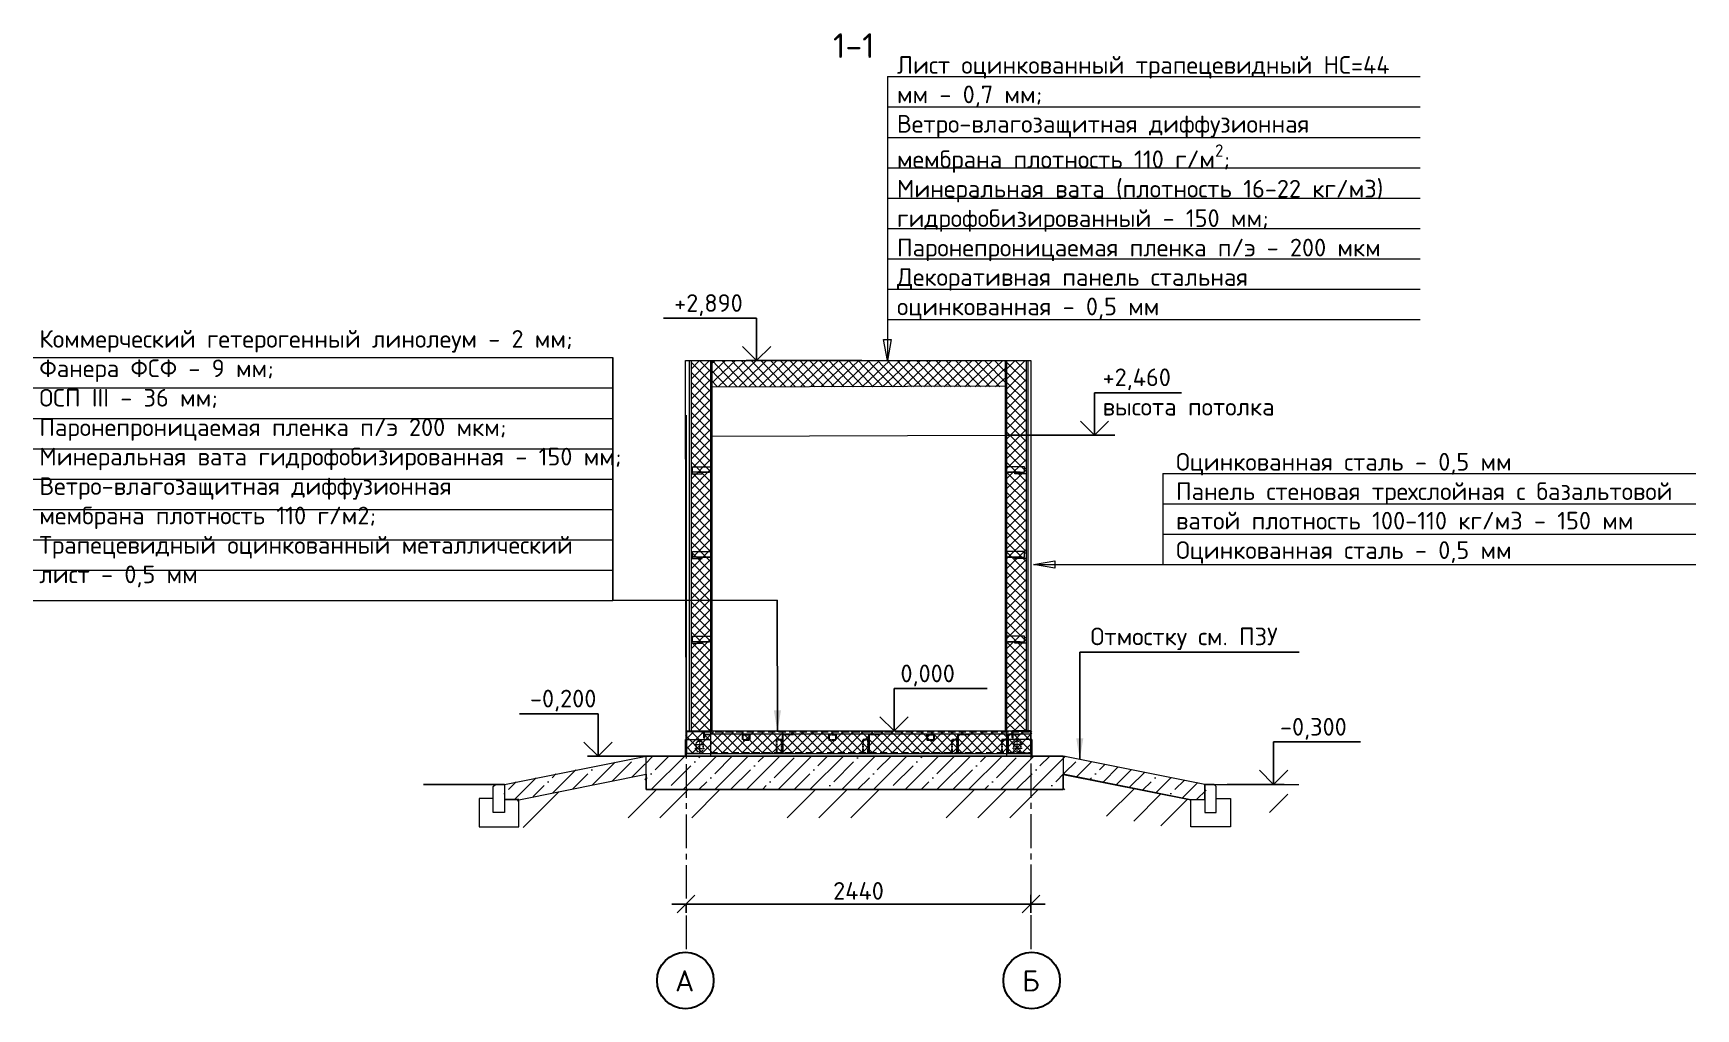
# Model space of a CAD drawing. Header units: millimetres. Extents: x 3795014 to 4300160, y 3869364 to 4016788.
# Drawn here: x 4040429 to 4063951, y 3985092 to 3998903 of the extents above; entities that cross this region are included whole.
import ezdxf
from ezdxf.enums import TextEntityAlignment as Align

# ---------------------------------------------------------------- set-up
doc = ezdxf.new("R2010")
doc.units = ezdxf.units.MM
for name, pattern in [('ACAD_ISO10W100', [18, 12, -3, 0, -3]), ('DASHED', [0.75, 0.5, -0.25]), ('HIDDEN', [0.375, 0.25, -0.125]), ('осевая2', [28.575, 19.05, -3.175, 3.175, -3.175])]:
    doc.linetypes.add(name, pattern=pattern)
doc.layers.get('Defpoints').update_dxf_attribs({"color": 3})
doc.layers.add('1', color=7, linetype='Continuous')
doc.layers.add('1Оси', color=7, linetype='Continuous')
for name, color, linetype, lineweight in [('выноска', 7, 'Continuous', 18), ('двери', 7, 'Continuous', 25), ('Дополнительная', 7, 'Continuous', 18), ('оси', 7, 'осевая2', 13), ('Ось2', 7, 'ACAD_ISO10W100', 25), ('отметки', 7, 'Continuous', 18), ('пунктир', 7, 'HIDDEN', 25), ('размеры', 7, 'Continuous', 18), ('СЛОЙ2', 7, 'Continuous', 20), ('текст', 7, 'Continuous', 20), ('тонкая', 7, 'Continuous', 20), ('штриховка', 7, 'Continuous', 9)]:
    doc.layers.add(name, color=color, linetype=linetype, lineweight=lineweight)
doc.styles.add('ГОСТ 2.304', font='isocpeur.ttf')
doc.dimstyles.new('СПДС', dxfattribs={"dimscale": 50, "dimtxt": 2.5, "dimasz": 2.5, "dimexe": 1.25, "dimexo": 0.625, "dimtad": 1, "dimdec": 0, "dimrnd": 0.001, "dimtxsty": 'ГОСТ 2.304', "dimblk": 'OBLIQUE', "dimcen": 2.5, "dimdle": 2, "dimadec": 0, "dimazin": 2, "dimtfac": 0.75, "dimtdec": 0, "dimtmove": 1, "dimatfit": 3, "dimfxl": 1, "dimtolj": 1, "dimarcsym": 1})

# ---------------------------------------------------------------- blocks, each defined once
blk = doc.blocks.new('_Oblique')
at = {"color": 0, "linetype": 'ByBlock', "lineweight": -2}
blk.add_line((-0.5, -0.5), (0.5, 0.5), dxfattribs=at)
blk = doc.blocks.new('*D3')
at = {"layer": 'Defpoints', "color": 0, "lineweight": 20, "transparency": 16777216}
for p in [(4049665, 3986621), (4054545, 3986770), (4054545, 3986573)]:
    blk.add_point(p, dxfattribs=at)
at = {"layer": 'размеры', "color": 0, "lineweight": -2, "transparency": 16777216}
for p, q in [((4049465, 3986573), (4054745, 3986573)), ((4049665, 3986559), (4049665, 3986448)), ((4054545, 3986707), (4054545, 3986448))]:
    blk.add_line(p, q, dxfattribs=at)
at = {"layer": 'размеры', "color": 0, "lineweight": -2, "transparency": 16777216, "xscale": 250, "yscale": 250, "zscale": 250, "rotation": 180}
blk.add_blockref('_Oblique', (4049665, 3986573), dxfattribs=at)
at = {"layer": 'размеры', "color": 0, "lineweight": -2, "transparency": 16777216, "xscale": 250, "yscale": 250, "zscale": 250}
blk.add_blockref('_Oblique', (4054545, 3986573), dxfattribs=at)
at = {"layer": 'размеры', "color": 0, "transparency": 16777216, "insert": (4052105, 3986761), "char_height": 250, "attachment_point": 5, "style": 'ГОСТ 2.304'}
blk.add_mtext('\\A1;2440', dxfattribs=at)

msp = doc.modelspace()

# ---------------------------------------------------------------- hatches: boundary and pattern name
at = {"layer": '1', "lineweight": 20, "ltscale": 100}
h = msp.add_hatch(dxfattribs=at)
h.set_pattern_fill('ANSI35', color=256, scale=50, angle=180)
h.set_pattern_definition([(225, (4051641.52, 3988418.93), (224.506, -224.506), []), (225, (4051417.02, 3988418.93), (224.506, -224.506), [396.875, -79.375, 0, -79.375])])
h.paths.add_polyline_path([(4055020.1, 3988668.8), (4049084.9, 3988668.6), (4049084.1, 3988411), (4049084.1, 3988195.7), (4055022.7, 3988195.9), (4055020.9, 3988406.9)])
h.paths.add_polyline_path([(4055020.1, 3988668.8), (4055020.9, 3988411.1), (4056824.1, 3988051.6), (4056824.1, 3988054.2), (4057024.1, 3988054.2), (4057024.1, 3988269.2)])
h.paths.add_polyline_path([(4047080.1, 3988054.2), (4047280.1, 3988054.2), (4047280.1, 3988051.2), (4049084.1, 3988411), (4049084.1, 3988668.5), (4047080.9, 3988269)])
at = {"layer": 'штриховка', "ltscale": 35}
h = msp.add_hatch(dxfattribs=at)
h.set_pattern_fill('ANSI37', color=256, scale=800, style=0)
h.set_pattern_definition([(135, (4024824.15, 3984651.61), (70.71068, 70.71068), []), (45, (4024824.15, 3984651.61), (70.71068, -70.71068), [])])
h.paths.add_polyline_path([(4050011.1, 3994268.8), (4050011.1, 3989024.8), (4049735.1, 3989024.8), (4049735.1, 3994268.8)])
h = msp.add_hatch(dxfattribs=at)
h.set_pattern_fill('ANSI37', color=256, scale=800, angle=268.44374, style=0)
h.set_pattern_definition([(43.44374, (4046079.54, 4019820.79), (68.7642, -72.605), []), (313.44374, (4046079.54, 4019820.79), (-72.605, -68.7642), [])])
h.paths.add_polyline_path([(4054197.1, 3993896.5), (4050013.1, 3993896.5), (4050013.1, 3994268.8), (4054197.1, 3994268.8)])
h = msp.add_hatch(dxfattribs=at)
h.set_pattern_fill('ANSI37', color=256, scale=800, style=0)
h.set_pattern_definition([(135, (4029288.15, 3984651.61), (70.71068, 70.71068), []), (45, (4029288.15, 3984651.61), (70.71068, -70.71068), [])])
h.paths.add_polyline_path([(4054475.1, 3994268.8), (4054475.1, 3989024.8), (4054189.3, 3989024.8), (4054199.1, 3994268.8)])
h = msp.add_hatch(dxfattribs=at)
h.set_pattern_fill('ANSI37', color=256, scale=800, angle=90, style=0)
h.set_pattern_definition([(225, (4059654.25, 3963827.88), (-70.71068, 70.71068), []), (135, (4059654.25, 3963827.88), (70.71068, 70.71068), [])])
edge = h.paths.add_edge_path()
edge.add_line((4054555.1, 3988712.8), (4049655.1, 3988712.8))
edge.add_line((4049655.1, 3988712.8), (4049655.1, 3989014.8))
edge.add_line((4049655.1, 3989014.8), (4054555.1, 3989015.8))
edge.add_line((4054555.1, 3989015.8), (4054555.1, 3988713.8))
at = {"layer": 'штриховка', "ltscale": 0.083333}
h = msp.add_hatch(dxfattribs=at)
h.set_pattern_fill('GROUNDBORDER', color=256, scale=100, style=0, pattern_type=2)
h.set_pattern_definition([(45, (-2808284.2, 4321665.3), (-1124.9998, 1124.9998), []), (45, (-2807834.2, 4321665.3), (-1124.9998, 1124.9998), []), (45, (-2809634.2, 4321665.3), (-1124.9998, 1124.9998), [])])
h.paths.add_polyline_path([(4047280.1, 3987669.2), (4046990.6, 3987669.2), (4047038.1, 3987595.4), (4048683.3, 3987923.5), (4048683.3, 3987795.9), (4055022.3, 3987795.9), (4055022.3, 3987920.5), (4056878.7, 3987596), (4057041.6, 3987869.2), (4058178, 3987869.2), (4058178, 3988269.2), (4057024.1, 3988269.2), (4056877.1, 3988041), (4055020.8, 3988407.1), (4055020.8, 3988195.9), (4049083.3, 3988195.9), (4049083.3, 3988411.1), (4047280.1, 3988051.6)])

# ---------------------------------------------------------------- linework, layer by layer
at = {"layer": '1Оси', "linetype": 'Continuous', "lineweight": 30}
for centre in [(4049655.1, 3985491.9), (4054555.1, 3985491.9)]:
    msp.add_circle(centre, 400, dxfattribs=at)
at = {"layer": 'выноска', "linetype": 'Continuous', "lineweight": 20, "ltscale": 100}
for p, q in [((4052513.5, 3998289.2), (4052513.5, 3994268.8)), ((4052513.5, 3998289.2), (4060054.1, 3998289.2)), ((4052513.5, 3997859.2), (4060054.1, 3997859.2)), ((4052513.5, 3997429.2), (4060054.1, 3997429.2)), ((4052513.5, 3996999.2), (4060054.1, 3996999.2)), ((4052513.5, 3996569.2), (4060054.1, 3996569.2)), ((4052513.5, 3996139.2), (4060054.1, 3996139.2)), ((4052513.5, 3995709.2), (4060054.1, 3995709.2)), ((4052513.5, 3995279.2), (4060054.1, 3995279.2)), ((4052513.5, 3994849.2), (4060054.1, 3994849.2)), ((4040428.8, 3994311), (4048628.8, 3994311)), ((4040428.8, 3993881), (4048628.8, 3993881)), ((4040428.8, 3993451), (4048628.8, 3993451)), ((4040428.8, 3993021), (4048628.8, 3993021)), ((4056411, 3992671.1), (4056411, 3991381.1)), ((4056411, 3992671.1), (4063951, 3992671.1)), ((4040428.8, 3992591), (4048628.8, 3992591)), ((4056411, 3992241.1), (4063951, 3992241.1)), ((4040428.8, 3992161), (4048628.8, 3992161)), ((4040428.8, 3991731), (4048628.8, 3991731)), ((4056411, 3991811.1), (4063951, 3991811.1)), ((4040428.8, 3991301), (4048628.8, 3991301)), ((4054581.9, 3991381.1), (4056411, 3991381.1)), ((4056411, 3991381.1), (4063951, 3991381.1)), ((4040428.8, 3990871), (4048628.8, 3990871))]:
    msp.add_line(p, q, dxfattribs=at)
at = {"layer": 'выноска', "linetype": 'Continuous', "lineweight": 25, "ltscale": 0.083333}
for p, q in [((4050958.5, 3989014.8), (4050953.1, 3990877.8)), ((4055236.8, 3990138.8), (4058340.5, 3990138.8)), ((4055236.8, 3990138.8), (4055236.8, 3988622))]:
    msp.add_line(p, q, dxfattribs=at)
at = {"layer": 'выноска', "linetype": 'Continuous', "lineweight": 20, "ltscale": 100}
for points in [[(4052566.4, 3994568.8), (4052513.5, 3994268.8), (4052460.6, 3994568.8)], [(4054881.9, 3991328.2), (4054581.9, 3991381.1), (4054881.9, 3991434)]]:
    msp.add_lwpolyline(points, close=True, dxfattribs=at)
at = {"layer": 'выноска', "linetype": 'Continuous', "lineweight": 25, "ltscale": 0.083333}
msp.add_lwpolyline([(4048628.8, 3994311), (4048628.8, 3990871), (4050953.1, 3990877.8)], dxfattribs=at)
for points in [[(4050958.5, 3989014.8), (4050907.3, 3989315.1), (4051007.9, 3989315.4)], [(4055236.8, 3988622), (4055185.6, 3988922.3), (4055286.2, 3988922.6)]]:
    msp.add_solid(points, dxfattribs=at)
at = {"layer": 'двери', "linetype": 'Continuous', "lineweight": 20}
msp.add_lwpolyline([(4049665.1, 3988668.8), (4049655.1, 3994268.8), (4054545.1, 3994268.8), (4054545.1, 3988672.5), (4049665.1, 3988668.8)], dxfattribs=at)
at = {"layer": 'Дополнительная'}
for p, q in [((4047098.1, 3988269.2), (4049102.1, 3988668.8)), ((4055002.8, 3988668.6), (4049102.1, 3988668.8)), ((4057006.1, 3988269.2), (4055002.1, 3988668.8)), ((4057006.1, 3988269.2), (4055002.1, 3988668.8)), ((4047098.1, 3988269.2), (4045949.9, 3988269.2)), ((4047298.1, 3988051.6), (4049101.3, 3988411.1)), ((4056806.1, 3988051.6), (4055002.9, 3988411.1)), ((4057006.1, 3988269.2), (4058154.3, 3988269.2))]:
    msp.add_line(p, q, dxfattribs=at)
at = {"layer": 'Дополнительная', "linetype": 'Continuous', "ltscale": 0.083333}
msp.add_lwpolyline([(4049101.3, 3988668.8), (4055002.8, 3988668.8), (4055002.8, 3988195.9), (4049101.3, 3988195.9)], close=True, dxfattribs=at)
at = {"layer": 'оси', "ltscale": 25}
for p, q in [((4049665.1, 3989984.9), (4049665.1, 3985884.9)), ((4054545.1, 3989990.9), (4054545.1, 3985890.9)), ((4054545.1, 3989984.9), (4054545.1, 3985884.9))]:
    msp.add_line(p, q, dxfattribs=at)
at = {"layer": 'Ось2', "linetype": 'ACAD_ISO10W100', "lineweight": 20}
for p, q in [((4049858.1, 3988706.5), (4049858.1, 3988904)), ((4054352.1, 3988706.5), (4054352.1, 3988904)), ((4049784.1, 3988833.8), (4049926.5, 3988833.8)), ((4049787.9, 3988776.8), (4049929.4, 3988776.8)), ((4054422.2, 3988776.8), (4054280.8, 3988776.8)), ((4054426, 3988833.8), (4054283.6, 3988833.8))]:
    msp.add_line(p, q, dxfattribs=at)
at = {"layer": 'отметки', "linetype": 'Continuous', "lineweight": 25, "ltscale": 50}
for p, q in [((4050663.7, 3994868.8), (4049347, 3994868.8)), ((4050663.7, 3994268.8), (4050663.7, 3994868.8)), ((4052152.4, 3994268.8), (4050513.7, 3994268.8)), ((4055443.9, 3993211.8), (4055443.9, 3993811.8)), ((4055443.9, 3993811.8), (4056673.1, 3993811.8)), ((4052608.2, 3989024.8), (4052608.2, 3989624.8)), ((4052608.2, 3989624.8), (4053925, 3989624.8)), ((4048419.4, 3989268.8), (4047306.4, 3989268.8)), ((4048419.4, 3988668.8), (4048419.4, 3989268.8)), ((4049254.3, 3988668.8), (4048269.4, 3988668.8)), ((4057978, 3988269.2), (4057978, 3988869.2)), ((4057978, 3988869.2), (4059207.2, 3988869.2)), ((4057322, 3988269.2), (4058128, 3988269.2))]:
    msp.add_line(p, q, dxfattribs=at)
for points in [[(4050463.7, 3994468.8), (4050663.7, 3994268.8), (4050863.7, 3994468.8)], [(4055243.9, 3993411.8), (4055443.9, 3993211.8), (4055643.9, 3993411.8)], [(4055730.4, 3993211.8), (4054179.1, 3993211.8)], [(4052408.2, 3989224.8), (4052608.2, 3989024.8), (4052808.2, 3989224.8)], [(4048219.4, 3988868.8), (4048419.4, 3988668.8), (4048619.4, 3988868.8)], [(4057778, 3988469.2), (4057978, 3988269.2), (4058178, 3988469.2)]]:
    msp.add_lwpolyline(points, dxfattribs=at)
at = {"layer": 'пунктир', "ltscale": 400}
for p, q in [((4049925.1, 3989014.8), (4054545.1, 3989014.8)), ((4050011.1, 3988714.8), (4054545.1, 3988714.8))]:
    msp.add_line(p, q, dxfattribs=at)
at = {"layer": 'пунктир', "linetype": 'DASHED', "lineweight": 30, "ltscale": 0.2}
for p, q in [((4050463.1, 3988980.8), (4050463.1, 3988900.8)), ((4050463.1, 3988980.8), (4050563.1, 3988980.8)), ((4050463.1, 3988974.8), (4050563.1, 3988974.8)), ((4050463.1, 3988900.8), (4050563.1, 3988900.8)), ((4050563.1, 3988980.8), (4050563.1, 3988900.8)), ((4050947.1, 3988904.8), (4051027.1, 3988904.8)), ((4050947.1, 3988904.8), (4050947.1, 3988704.8)), ((4051015.1, 3988904.8), (4051015.1, 3988704.8)), ((4051683.1, 3988980.8), (4051683.1, 3988900.8)), ((4051683.1, 3988980.8), (4051783.1, 3988980.8)), ((4051683.1, 3988974.8), (4051783.1, 3988974.8)), ((4051683.1, 3988900.8), (4051783.1, 3988900.8)), ((4051783.1, 3988980.8), (4051783.1, 3988900.8)), ((4052167.1, 3988904.8), (4052247.1, 3988904.8)), ((4052167.1, 3988904.8), (4052167.1, 3988704.8)), ((4052235.1, 3988904.8), (4052235.1, 3988704.8)), ((4053073.1, 3988980.8), (4053073.1, 3988900.8)), ((4053073.1, 3988980.8), (4053173.1, 3988980.8)), ((4053073.1, 3988974.8), (4053173.1, 3988974.8)), ((4053073.1, 3988900.8), (4053173.1, 3988900.8)), ((4053173.1, 3988980.8), (4053173.1, 3988900.8)), ((4053426.9, 3988904.8), (4053506.9, 3988904.8)), ((4053426.9, 3988904.8), (4053426.9, 3988704.8)), ((4053494.9, 3988904.8), (4053494.9, 3988704.8)), ((4054135.1, 3988904.8), (4054215.1, 3988904.8)), ((4054135.1, 3988904.8), (4054135.1, 3988704.8)), ((4054203.1, 3988904.8), (4054203.1, 3988704.8))]:
    msp.add_line(p, q, dxfattribs=at)
at = {"layer": 'пунктир', "ltscale": 0.05}
for p, q in [((4049807.1, 3988833.8), (4049807.1, 3988776.8)), ((4049909.1, 3988833.8), (4049909.1, 3988776.8)), ((4054301.1, 3988833.8), (4054301.1, 3988776.8)), ((4054403.1, 3988833.8), (4054403.1, 3988776.8))]:
    msp.add_line(p, q, dxfattribs=at)
for centre, start, end in [((4049858.1, 3988833.8), 0, 180), ((4049858.1, 3988776.8), 180, 0), ((4054352.1, 3988833.8), 0, 180), ((4054352.1, 3988776.8), 180, 0)]:
    msp.add_arc(centre, 51, start, end, dxfattribs=at)
at = {"layer": 'СЛОЙ2'}
for p, q in [((4049655.1, 3988668.8), (4049979.1, 3988668.8)), ((4054555.1, 3988668.8), (4054231.1, 3988668.8))]:
    msp.add_line(p, q, dxfattribs=at)
at = {"layer": 'тонкая', "linetype": 'Continuous'}
for p, q in [((4049711.1, 3994268.8), (4049711.1, 3989024.8)), ((4049735.1, 3994268.8), (4049735.1, 3989024.8)), ((4050011.1, 3994268.8), (4050011.1, 3989024.8)), ((4050031.1, 3994268.8), (4050031.1, 3989024.8)), ((4054179.1, 3994268.8), (4054179.1, 3989024.8)), ((4054199.1, 3994268.8), (4054199.1, 3989024.8)), ((4054475.1, 3994268.8), (4054475.1, 3989024.8)), ((4054499.1, 3994268.8), (4054499.1, 3989024.8)), ((4050031.1, 3993896.5), (4054179.1, 3993911.8)), ((4049665.1, 3993494.9), (4049665.1, 3988904.8)), ((4054545.1, 3993492.7), (4054545.1, 3988904.8)), ((4050031.1, 3993196.5), (4054179.1, 3993211.8)), ((4049735.1, 3992746.8), (4049735.1, 3992666.8)), ((4049755.1, 3992746.8), (4049735.1, 3992746.8)), ((4049735.1, 3992666.8), (4049895.1, 3992666.8)), ((4049755.1, 3992686.8), (4049755.1, 3992746.8)), ((4049895.1, 3992686.8), (4049755.1, 3992686.8)), ((4049895.1, 3992666.8), (4049895.1, 3992686.8)), ((4054315.1, 3992686.8), (4054455.1, 3992686.8)), ((4054315.1, 3992666.8), (4054315.1, 3992686.8)), ((4054475.1, 3992666.8), (4054315.1, 3992666.8)), ((4054455.1, 3992686.8), (4054455.1, 3992746.8)), ((4054455.1, 3992746.8), (4054475.1, 3992746.8)), ((4054475.1, 3992746.8), (4054475.1, 3992666.8)), ((4049735.1, 3991546.8), (4049735.1, 3991466.8)), ((4049755.1, 3991546.8), (4049735.1, 3991546.8)), ((4049755.1, 3991486.8), (4049755.1, 3991546.8)), ((4054455.1, 3991546.8), (4054475.1, 3991546.8)), ((4054455.1, 3991486.8), (4054455.1, 3991546.8)), ((4054475.1, 3991546.8), (4054475.1, 3991466.8)), ((4049735.1, 3991466.8), (4049895.1, 3991466.8)), ((4049895.1, 3991486.8), (4049755.1, 3991486.8)), ((4049895.1, 3991466.8), (4049895.1, 3991486.8)), ((4054315.1, 3991486.8), (4054455.1, 3991486.8)), ((4054315.1, 3991466.8), (4054315.1, 3991486.8)), ((4054475.1, 3991466.8), (4054315.1, 3991466.8)), ((4049735.1, 3990346.8), (4049735.1, 3990266.8)), ((4049755.1, 3990346.8), (4049735.1, 3990346.8)), ((4049755.1, 3990286.8), (4049755.1, 3990346.8)), ((4054455.1, 3990286.8), (4054455.1, 3990346.8)), ((4054455.1, 3990346.8), (4054475.1, 3990346.8)), ((4054475.1, 3990346.8), (4054475.1, 3990266.8)), ((4049735.1, 3990266.8), (4049895.1, 3990266.8)), ((4049895.1, 3990286.8), (4049755.1, 3990286.8)), ((4049895.1, 3990266.8), (4049895.1, 3990286.8)), ((4054315.1, 3990286.8), (4054455.1, 3990286.8)), ((4054315.1, 3990266.8), (4054315.1, 3990286.8)), ((4054475.1, 3990266.8), (4054315.1, 3990266.8)), ((4049655.1, 3988668.8), (4049655.1, 3988904.8)), ((4049655.1, 3988904.8), (4049655.1, 3988668.8)), ((4051027.1, 3988980.8), (4051187.1, 3988980.8)), ((4051027.1, 3988980.8), (4051027.1, 3988704.8)), ((4051035.1, 3988972.8), (4051187.1, 3988972.8)), ((4051035.1, 3988972.8), (4051035.1, 3988712.8)), ((4051187.1, 3988980.8), (4051187.1, 3988972.8)), ((4052247.1, 3988980.8), (4052247.1, 3988704.8)), ((4052247.1, 3988980.8), (4052407.1, 3988980.8)), ((4052255.1, 3988972.8), (4052255.1, 3988712.8)), ((4052255.1, 3988972.8), (4052407.1, 3988972.8)), ((4052407.1, 3988980.8), (4052407.1, 3988972.8)), ((4053506.9, 3988980.8), (4053506.9, 3988704.8)), ((4053506.9, 3988980.8), (4053666.9, 3988980.8)), ((4053514.9, 3988972.8), (4053514.9, 3988712.8)), ((4053514.9, 3988972.8), (4053666.9, 3988972.8)), ((4053666.9, 3988980.8), (4053666.9, 3988972.8)), ((4054215.1, 3988980.8), (4054375.1, 3988980.8)), ((4054215.1, 3988980.8), (4054215.1, 3988704.8)), ((4054223.1, 3988972.8), (4054375.1, 3988972.8)), ((4054223.1, 3988972.8), (4054223.1, 3988712.8)), ((4054375.1, 3988980.8), (4054375.1, 3988972.8)), ((4054555.1, 3988668.8), (4054555.1, 3988904.8)), ((4054555.1, 3988904.8), (4054555.1, 3988668.8)), ((4050011.1, 3988668.8), (4049655.1, 3988668.8)), ((4051035.1, 3988712.8), (4051107.1, 3988712.8)), ((4051107.1, 3988712.8), (4051107.1, 3988704.8)), ((4052255.1, 3988712.8), (4052327.1, 3988712.8)), ((4052327.1, 3988712.8), (4052327.1, 3988704.8)), ((4053514.9, 3988712.8), (4053586.9, 3988712.8)), ((4053586.9, 3988712.8), (4053586.9, 3988704.8)), ((4054199.1, 3988668.8), (4054555.1, 3988668.8)), ((4054223.1, 3988712.8), (4054295.1, 3988712.8)), ((4054295.1, 3988712.8), (4054295.1, 3988704.8))]:
    msp.add_line(p, q, dxfattribs=at)
at = {"layer": 'тонкая'}
for p, q in [((4049755.1, 3992746.8), (4049735.1, 3992746.8)), ((4049735.1, 3992666.8), (4049895.1, 3992666.8)), ((4049755.1, 3992686.8), (4049755.1, 3992766.8)), ((4049755.1, 3992766.8), (4050011.1, 3992766.8)), ((4049755.1, 3992686.8), (4049755.1, 3992746.8)), ((4049755.1, 3992686.8), (4049755.1, 3992746.8)), ((4049755.1, 3992686.8), (4049755.1, 3992746.8)), ((4049755.1, 3992686.8), (4049755.1, 3992746.8)), ((4049755.1, 3992686.8), (4049755.1, 3992746.8)), ((4049755.1, 3992686.8), (4049755.1, 3992746.8)), ((4049755.1, 3992686.8), (4049755.1, 3992746.8)), ((4049755.1, 3992686.8), (4049755.1, 3992746.8)), ((4049895.1, 3992686.8), (4049755.1, 3992686.8)), ((4049895.1, 3992686.8), (4049755.1, 3992686.8)), ((4049895.1, 3992686.8), (4049755.1, 3992686.8)), ((4049895.1, 3992686.8), (4049755.1, 3992686.8)), ((4049895.1, 3992686.8), (4049755.1, 3992686.8)), ((4049895.1, 3992686.8), (4049755.1, 3992686.8)), ((4049895.1, 3992686.8), (4049755.1, 3992686.8)), ((4049895.1, 3992686.8), (4049755.1, 3992686.8)), ((4049895.1, 3992686.8), (4049755.1, 3992686.8)), ((4050011.1, 3992686.8), (4049755.1, 3992686.8)), ((4049816.7, 3992686.8), (4049991.1, 3992686.8)), ((4049895.1, 3992666.8), (4049895.1, 3992686.8)), ((4054455.1, 3992766.8), (4054199.1, 3992766.8)), ((4054199.1, 3992686.8), (4054455.1, 3992686.8)), ((4054393.5, 3992686.8), (4054219.1, 3992686.8)), ((4054315.1, 3992686.8), (4054455.1, 3992686.8)), ((4054315.1, 3992686.8), (4054455.1, 3992686.8)), ((4054315.1, 3992686.8), (4054455.1, 3992686.8)), ((4054315.1, 3992686.8), (4054455.1, 3992686.8)), ((4054315.1, 3992686.8), (4054455.1, 3992686.8)), ((4054315.1, 3992686.8), (4054455.1, 3992686.8)), ((4054315.1, 3992686.8), (4054455.1, 3992686.8)), ((4054315.1, 3992686.8), (4054455.1, 3992686.8)), ((4054315.1, 3992686.8), (4054455.1, 3992686.8)), ((4054315.1, 3992666.8), (4054315.1, 3992686.8)), ((4054475.1, 3992666.8), (4054315.1, 3992666.8)), ((4054455.1, 3992686.8), (4054455.1, 3992766.8)), ((4054455.1, 3992746.8), (4054475.1, 3992746.8)), ((4054455.1, 3992686.8), (4054455.1, 3992746.8)), ((4054455.1, 3992686.8), (4054455.1, 3992746.8)), ((4054455.1, 3992686.8), (4054455.1, 3992746.8)), ((4054455.1, 3992686.8), (4054455.1, 3992746.8)), ((4054455.1, 3992686.8), (4054455.1, 3992746.8)), ((4054455.1, 3992686.8), (4054455.1, 3992746.8)), ((4054455.1, 3992686.8), (4054455.1, 3992746.8)), ((4054455.1, 3992686.8), (4054455.1, 3992746.8)), ((4049755.1, 3991546.8), (4049735.1, 3991546.8)), ((4049755.1, 3991486.8), (4049755.1, 3991566.8)), ((4049755.1, 3991566.8), (4050011.1, 3991566.8)), ((4049755.1, 3991486.8), (4049755.1, 3991546.8)), ((4049755.1, 3991486.8), (4049755.1, 3991546.8)), ((4049755.1, 3991486.8), (4049755.1, 3991546.8)), ((4049755.1, 3991486.8), (4049755.1, 3991546.8)), ((4049755.1, 3991486.8), (4049755.1, 3991546.8)), ((4049755.1, 3991486.8), (4049755.1, 3991546.8)), ((4049755.1, 3991486.8), (4049755.1, 3991546.8)), ((4049755.1, 3991486.8), (4049755.1, 3991546.8)), ((4054455.1, 3991566.8), (4054199.1, 3991566.8)), ((4054455.1, 3991486.8), (4054455.1, 3991566.8)), ((4054455.1, 3991486.8), (4054455.1, 3991546.8)), ((4054455.1, 3991486.8), (4054455.1, 3991546.8)), ((4054455.1, 3991486.8), (4054455.1, 3991546.8)), ((4054455.1, 3991486.8), (4054455.1, 3991546.8)), ((4054455.1, 3991486.8), (4054455.1, 3991546.8)), ((4054455.1, 3991486.8), (4054455.1, 3991546.8)), ((4054455.1, 3991486.8), (4054455.1, 3991546.8)), ((4054455.1, 3991486.8), (4054455.1, 3991546.8)), ((4054455.1, 3991546.8), (4054475.1, 3991546.8)), ((4049735.1, 3991466.8), (4049895.1, 3991466.8)), ((4049895.1, 3991486.8), (4049755.1, 3991486.8)), ((4049895.1, 3991486.8), (4049755.1, 3991486.8)), ((4049895.1, 3991486.8), (4049755.1, 3991486.8)), ((4049895.1, 3991486.8), (4049755.1, 3991486.8)), ((4049895.1, 3991486.8), (4049755.1, 3991486.8)), ((4049895.1, 3991486.8), (4049755.1, 3991486.8)), ((4049895.1, 3991486.8), (4049755.1, 3991486.8)), ((4049895.1, 3991486.8), (4049755.1, 3991486.8)), ((4049895.1, 3991486.8), (4049755.1, 3991486.8)), ((4050011.1, 3991486.8), (4049755.1, 3991486.8)), ((4049816.7, 3991486.8), (4050011.1, 3991486.8)), ((4049895.1, 3991466.8), (4049895.1, 3991486.8)), ((4054393.5, 3991486.8), (4054199.1, 3991486.8)), ((4054199.1, 3991486.8), (4054455.1, 3991486.8)), ((4054315.1, 3991486.8), (4054455.1, 3991486.8)), ((4054315.1, 3991486.8), (4054455.1, 3991486.8)), ((4054315.1, 3991486.8), (4054455.1, 3991486.8)), ((4054315.1, 3991486.8), (4054455.1, 3991486.8)), ((4054315.1, 3991486.8), (4054455.1, 3991486.8)), ((4054315.1, 3991486.8), (4054455.1, 3991486.8)), ((4054315.1, 3991486.8), (4054455.1, 3991486.8)), ((4054315.1, 3991486.8), (4054455.1, 3991486.8)), ((4054315.1, 3991486.8), (4054455.1, 3991486.8)), ((4054315.1, 3991466.8), (4054315.1, 3991486.8)), ((4054475.1, 3991466.8), (4054315.1, 3991466.8)), ((4049755.1, 3990346.8), (4049735.1, 3990346.8)), ((4049755.1, 3990286.8), (4049755.1, 3990366.8)), ((4049755.1, 3990366.8), (4050011.1, 3990366.8)), ((4049755.1, 3990286.8), (4049755.1, 3990346.8)), ((4049755.1, 3990286.8), (4049755.1, 3990346.8)), ((4049755.1, 3990286.8), (4049755.1, 3990346.8)), ((4049755.1, 3990286.8), (4049755.1, 3990346.8)), ((4049755.1, 3990286.8), (4049755.1, 3990346.8)), ((4049755.1, 3990286.8), (4049755.1, 3990346.8)), ((4049755.1, 3990286.8), (4049755.1, 3990346.8)), ((4049755.1, 3990286.8), (4049755.1, 3990346.8)), ((4054455.1, 3990366.8), (4054199.1, 3990366.8)), ((4054455.1, 3990286.8), (4054455.1, 3990366.8)), ((4054455.1, 3990286.8), (4054455.1, 3990346.8)), ((4054455.1, 3990346.8), (4054475.1, 3990346.8)), ((4054455.1, 3990286.8), (4054455.1, 3990346.8)), ((4054455.1, 3990286.8), (4054455.1, 3990346.8)), ((4054455.1, 3990286.8), (4054455.1, 3990346.8)), ((4054455.1, 3990286.8), (4054455.1, 3990346.8)), ((4054455.1, 3990286.8), (4054455.1, 3990346.8)), ((4054455.1, 3990286.8), (4054455.1, 3990346.8)), ((4054455.1, 3990286.8), (4054455.1, 3990346.8)), ((4049735.1, 3990266.8), (4049895.1, 3990266.8)), ((4049895.1, 3990286.8), (4049755.1, 3990286.8)), ((4049895.1, 3990286.8), (4049755.1, 3990286.8)), ((4049895.1, 3990286.8), (4049755.1, 3990286.8)), ((4049895.1, 3990286.8), (4049755.1, 3990286.8)), ((4049895.1, 3990286.8), (4049755.1, 3990286.8)), ((4049895.1, 3990286.8), (4049755.1, 3990286.8)), ((4049895.1, 3990286.8), (4049755.1, 3990286.8)), ((4049895.1, 3990286.8), (4049755.1, 3990286.8)), ((4049895.1, 3990286.8), (4049755.1, 3990286.8)), ((4050011.1, 3990286.8), (4049755.1, 3990286.8)), ((4049816.7, 3990286.8), (4049991.1, 3990286.8)), ((4049895.1, 3990266.8), (4049895.1, 3990286.8)), ((4054199.1, 3990286.8), (4054455.1, 3990286.8)), ((4054393.5, 3990286.8), (4054219.1, 3990286.8)), ((4054315.1, 3990266.8), (4054315.1, 3990286.8)), ((4054315.1, 3990286.8), (4054455.1, 3990286.8)), ((4054315.1, 3990286.8), (4054455.1, 3990286.8)), ((4054315.1, 3990286.8), (4054455.1, 3990286.8)), ((4054315.1, 3990286.8), (4054455.1, 3990286.8)), ((4054315.1, 3990286.8), (4054455.1, 3990286.8)), ((4054315.1, 3990286.8), (4054455.1, 3990286.8)), ((4054315.1, 3990286.8), (4054455.1, 3990286.8)), ((4054315.1, 3990286.8), (4054455.1, 3990286.8)), ((4054315.1, 3990286.8), (4054455.1, 3990286.8)), ((4054475.1, 3990266.8), (4054315.1, 3990266.8)), ((4049655.1, 3988904.8), (4049655.1, 3988668.8)), ((4049655.1, 3988904.8), (4050011.1, 3988904.8)), ((4049665.1, 3989024.8), (4049665.1, 3988704.8)), ((4049665.1, 3989024.8), (4049925.1, 3989024.8)), ((4049673.1, 3989016.8), (4049673.1, 3988712.8)), ((4049673.1, 3989016.8), (4049917.1, 3989016.8)), ((4049917.1, 3988924.8), (4049917.1, 3989016.8)), ((4049917.1, 3988924.8), (4049925.1, 3988924.8)), ((4049925.1, 3988924.8), (4049925.1, 3989024.8)), ((4049925.1, 3989024.8), (4054545.1, 3989024.8)), ((4049925.1, 3988980.8), (4050011.1, 3988980.8)), ((4049925.1, 3988930.8), (4049929.1, 3988930.8)), ((4049929.1, 3988976.8), (4050011.1, 3988976.8)), ((4049929.1, 3988930.8), (4049929.1, 3988976.8)), ((4050011.1, 3989024.8), (4050011.1, 3988704.8)), ((4054545.1, 3988980.8), (4050011.1, 3988980.8)), ((4051027.1, 3988980.8), (4051187.1, 3988980.8)), ((4054199.1, 3989024.8), (4054199.1, 3988704.8)), ((4054285.1, 3988980.8), (4054199.1, 3988980.8)), ((4054281.1, 3988976.8), (4054199.1, 3988976.8)), ((4054555.1, 3988904.8), (4054199.1, 3988904.8)), ((4054281.1, 3988930.8), (4054281.1, 3988976.8)), ((4054285.1, 3988930.8), (4054281.1, 3988930.8)), ((4054285.1, 3988924.8), (4054285.1, 3989024.8)), ((4054545.1, 3989024.8), (4054285.1, 3989024.8)), ((4054293.1, 3988924.8), (4054285.1, 3988924.8)), ((4054293.1, 3988924.8), (4054293.1, 3989016.8)), ((4054537.1, 3989016.8), (4054293.1, 3989016.8)), ((4054537.1, 3989016.8), (4054537.1, 3988712.8)), ((4054545.1, 3989024.8), (4054545.1, 3988704.8)), ((4054555.1, 3988904.8), (4054555.1, 3988668.8)), ((4049655.1, 3988668.8), (4050011.1, 3988668.8)), ((4049665.1, 3988704.8), (4050011.1, 3988704.8)), ((4049673.1, 3988712.8), (4049825.1, 3988712.8)), ((4049735.1, 3988704.8), (4049735.1, 3988700.8)), ((4054545.1, 3988700.8), (4049735.1, 3988700.8)), ((4049825.1, 3988712.8), (4049825.1, 3988704.8)), ((4050011.1, 3988704.8), (4054545.1, 3988704.8)), ((4050011.1, 3988700.8), (4050011.1, 3988668.8)), ((4054545.1, 3988704.8), (4054199.1, 3988704.8)), ((4054199.1, 3988700.8), (4054199.1, 3988668.8)), ((4054555.1, 3988668.8), (4054199.1, 3988668.8)), ((4054537.1, 3988712.8), (4054385.1, 3988712.8)), ((4054385.1, 3988712.8), (4054385.1, 3988704.8))]:
    msp.add_line(p, q, dxfattribs=at)
at = {"layer": 'штриховка', "linetype": 'Continuous', "ltscale": 0.083333}
for points in [[(4045949.9, 3988269.2), (4047098.1, 3988269.2), (4047098.1, 3988054.2), (4047298.1, 3988054.2), (4047298.1, 3988051.6), (4049101.3, 3988411.1), (4049101.3, 3988195.9), (4055002.8, 3988195.9), (4055002.8, 3988407.1), (4056806.1, 3988051.6), (4056806.1, 3988054.2), (4057006.1, 3988054.2), (4057006.1, 3988269.2), (4058335.7, 3988269.2)], [(4047098.1, 3988269.2), (4047098.1, 3987869.2), (4046938.1, 3987869.2), (4046938.1, 3988239.2), (4046968.1, 3988269.2), (4047098.1, 3988269.2)], [(4057006.1, 3988269.2), (4057006.1, 3987869.2), (4057166.1, 3987869.2), (4057166.1, 3988239.2), (4057136.1, 3988269.2), (4057006.1, 3988269.2)]]:
    msp.add_lwpolyline(points, dxfattribs=at)
for points in [[(4046938.1, 3987869.2), (4046938.1, 3988069.2), (4046738.1, 3988069.2), (4046738.1, 3987669.2), (4047298.1, 3987669.2), (4047298.1, 3988054.2), (4047098.1, 3988054.2), (4047098.1, 3987869.2)], [(4057166.1, 3987869.2), (4057166.1, 3988069.2), (4057366.1, 3988069.2), (4057366.1, 3987669.2), (4056806.1, 3987669.2), (4056806.1, 3988054.2), (4057006.1, 3988054.2), (4057006.1, 3987869.2)]]:
    msp.add_lwpolyline(points, close=True, dxfattribs=at)

# ---------------------------------------------------------------- texts
at = {"layer": 'выноска', "linetype": 'Continuous', "lineweight": 20, "ltscale": 100, "char_height": 250, "attachment_point": 1, "style": 'ГОСТ 2.304'}
for s, insert, width in [('\\A1;Лист оцинкованный трапецевидный НС=44 мм - 0,7 мм;\\PВетро-влагозащитная диффузионная мембрана плотность 110 г/м{\\H0.7x;\\S2^ ;};\\PМинеральная вата (плотность 16-22 кг/м3) гидрофобизированный - 150 мм;\\PПаронепроницаемая пленка п/э - 200 мкм\\PДекоративная панель стальная оцинкованная - 0,5 мм', (4052649.2, 3998579.2), 7279.712), ('Коммерческий гетерогенный линолеум - 2 мм;\\PФанера ФСФ - 9 мм;{\\H1.08333x; }\\PОСП III - 36 мм;{\\H1.05556x; }\\PПаронепроницаемая пленка п/э 200 мкм;{\\H1.06481x; }\\PМинеральная вата гидрофобизированная - 150 мм;{\\H1.06173x; }\\PВетро-влагозащитная диффузионная{\\H1.06276x; }\\Pмембрана плотность 110 г/м2;{\\H1.06241x; }\\PТрапецевидный оцинкованный металлический {\\H1.06253x; }\\Pлист - 0,5 мм{\\H1.06249x; }', (4040514.5, 3994701), 9336.007), ('Оцинкованная сталь - 0,5 мм\\PПанель стеновая трехслойная с базальтовой ватой плотность 100-110 кг/м3 - 150 мм\\PОцинкованная сталь - 0,5 мм', (4056596.7, 3992961.1), 7936.793)]:
    msp.add_mtext(s, dxfattribs=dict(at, insert=insert, width=width))
at = {"layer": 'текст', "style": 'ГОСТ 2.304'}
msp.add_text('1-1', height=350, dxfattribs=at).set_placement((4051744.2, 3998553.4))
at = {"layer": 'текст', "linetype": 'Continuous', "lineweight": 25, "ltscale": 50, "style": 'ГОСТ 2.304'}
for s, p in [('+2,890', (4049497, 3994958.8)), ('0,000', (4052698.2, 3989714.8)), ('-0,200', (4047456.4, 3989358.8)), ('-0,300', (4058068, 3988959.2))]:
    msp.add_text(s, height=250, dxfattribs=at).set_placement(p)
at = {"layer": 'текст', "linetype": 'Continuous', "lineweight": 25, "ltscale": 0.083333, "style": 'ГОСТ 2.304'}
msp.add_text('Отмостку см. ПЗУ', height=250, dxfattribs=at).set_placement((4055386.8, 3990238.8))
at = {"layer": 'текст', "style": 'ГОСТ 2.304'}
for s, p in [('А', (4049645.3, 3985487.2)), ('Б', (4054545.3, 3985487.2))]:
    msp.add_text(s, height=300, dxfattribs=at).set_placement(p, align=Align.MIDDLE)
at = {"layer": 'текст', "lineweight": 20, "insert": (4055558.6, 3994157.4), "char_height": 250, "width": 2829.812, "attachment_point": 1, "style": 'ГОСТ 2.304'}
msp.add_mtext('+2,460\\Pвысота потолка', dxfattribs=at)

# ---------------------------------------------------------------- dimensions: what is measured, and where the dimension line sits
at = {"layer": 'размеры'}
dim = msp.add_linear_dim(base=(4054545.1, 3986573.1), p1=(4049665.1, 3986621.2), p2=(4054545.1, 3986769.5), dimstyle='СПДС', override={"dimscale": 100, "dimlfac": 0.5}, dxfattribs=at)
dim.commit()
dim.dimension.update_dxf_attribs({"geometry": '*D3', "text_midpoint": (4052105.1, 3986760.6)})

doc.saveas('drawing.dxf')
